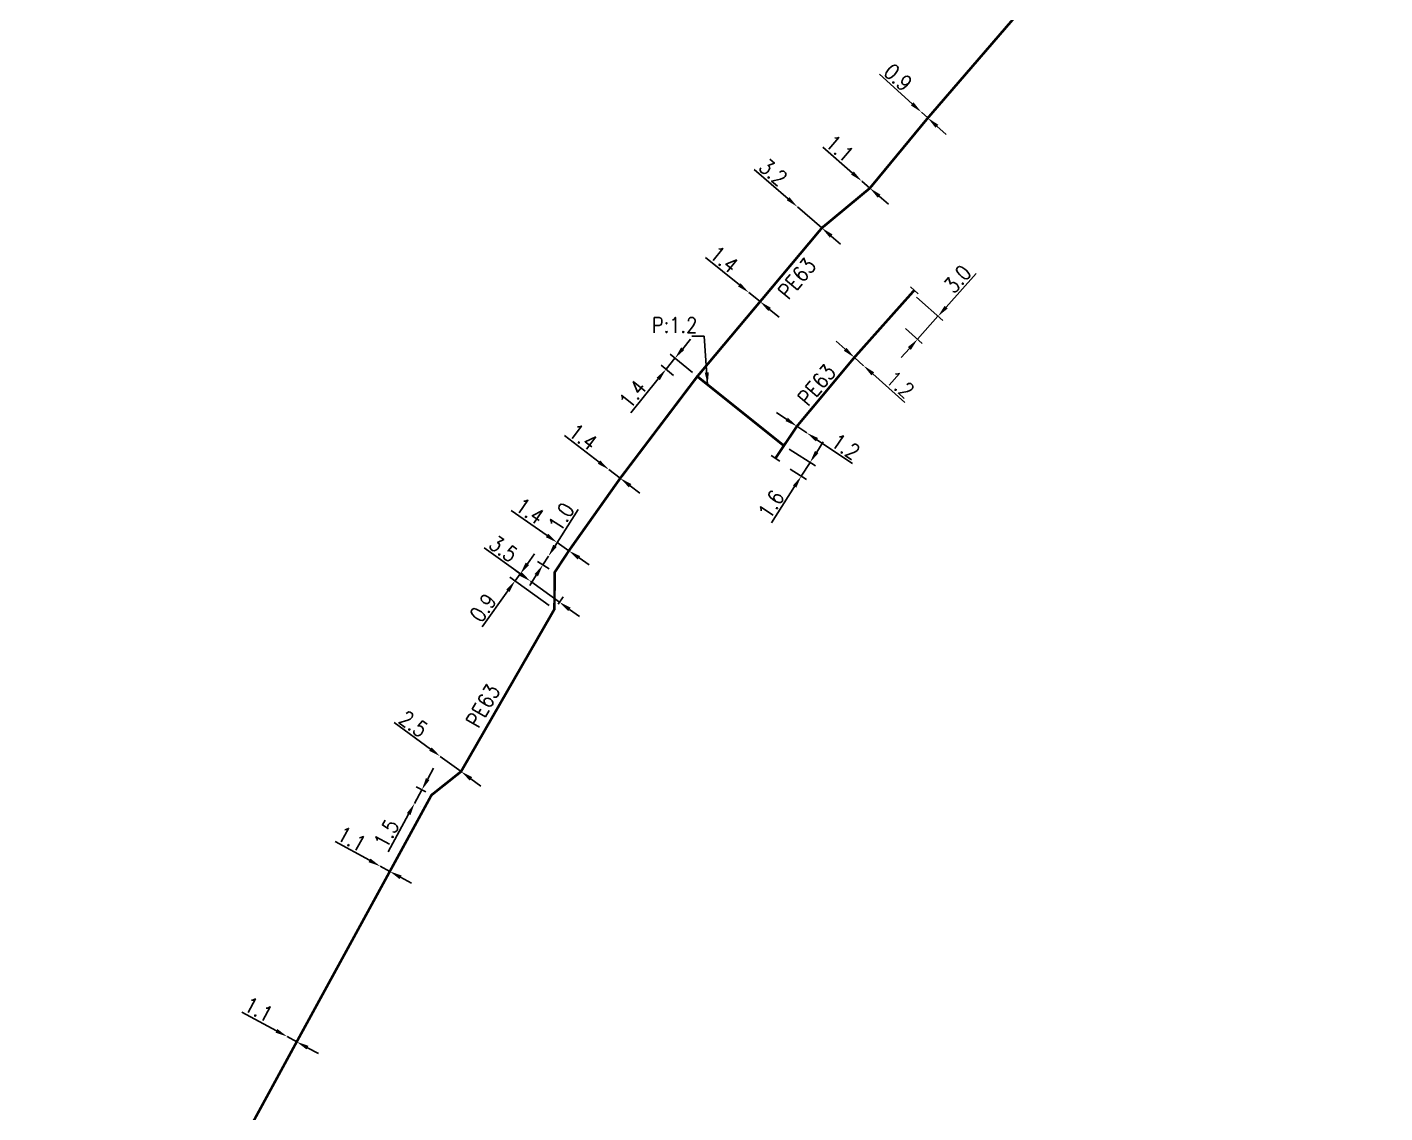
# Model space of a CAD drawing. Header units: millimetres. Extents: x 110000 to 110971, y 128118 to 129006.
# Drawn here: x 110134.2 to 110266.5, y 128793.1 to 128898.9 of the extents above; entities that cross this region are included whole.
import ezdxf
from ezdxf.enums import TextEntityAlignment as Align

# ---------------------------------------------------------------- set-up
doc = ezdxf.new("R2010")
doc.units = ezdxf.units.MM
doc.linetypes.add('L_100_PE', pattern=[14, 10, -1.5, 1, -1.5])
doc.layers.get('0').update_dxf_attribs({"linetype": 'CONTINUOUS'})
doc.layers.add('L_140', color=3, linetype='CONTINUOUS')
doc.layers.add('L_340', color=7, linetype='CONTINUOUS')
doc.styles.get("Standard").update_dxf_attribs({"font": 'romans.shx', "width": 0.85})
doc.dimstyles.get("Standard").update_dxf_attribs({"dimtxt": 1.5, "dimasz": 1.2, "dimexe": 0.625, "dimexo": 0.625, "dimgap": 0.25, "dimtad": 1, "dimdec": 1, "dimzin": 0, "dimdsep": 46, "dimtxsty": 'Standard', "dimcen": -0.5, "dimadec": 0, "dimazin": 0, "dimtfac": 1, "dimtdec": 1, "dimtmove": 0, "dimatfit": 3, "dimfxl": 1, "dimtolj": 1, "dimtzin": 0, "dimarcsym": 0})

# ---------------------------------------------------------------- blocks, each defined once
blk = doc.blocks.new('*D12')
at = {"layer": 'L_140', "color": 0, "linetype": 'Continuous', "lineweight": -2, "transparency": 16777216}
for p, q in [((110220.45, 128891.45), (110217.25, 128894.34)), ((110221.97, 128890.08), (110221.34, 128890.65)), ((110222.86, 128889.27), (110223.75, 128888.47))]:
    blk.add_line(p, q, dxfattribs=at)
at = {"layer": 'L_140', "color": 0, "linetype": 'Continuous', "transparency": 16777216}
for points in [[(110220.58, 128891.6), (110220.31, 128891.31), (110221.34, 128890.65)], [(110222.99, 128889.42), (110222.72, 128889.13), (110221.97, 128890.08)]]:
    blk.add_solid(points, dxfattribs=at)
at = {"layer": 'L_140', "color": 0, "linetype": 'Continuous', "transparency": 16777216, "insert": (110219.07, 128894.04), "char_height": 1.5, "attachment_point": 5, "rotation": 317.8942}
blk.add_mtext('\\A1;0.9', dxfattribs=at)
blk = doc.blocks.new('*D15')
at = {"layer": 'L_140', "color": 0, "linetype": 'Continuous', "lineweight": -2, "transparency": 16777216}
for p, q in [((110158.47, 128801.12), (110155.11, 128802.94)), ((110160.45, 128800.04), (110159.53, 128800.55)), ((110161.51, 128799.47), (110162.56, 128798.9))]:
    blk.add_line(p, q, dxfattribs=at)
at = {"layer": 'L_140', "color": 0, "linetype": 'Continuous', "transparency": 16777216}
for points in [[(110158.57, 128801.29), (110158.38, 128800.94), (110159.53, 128800.55)], [(110161.6, 128799.65), (110161.41, 128799.3), (110160.45, 128800.04)]]:
    blk.add_solid(points, dxfattribs=at)
at = {"layer": 'L_140', "color": 0, "linetype": 'Continuous', "transparency": 16777216, "insert": (110156.74, 128803.2), "char_height": 1.5, "attachment_point": 5, "rotation": 331.4823}
blk.add_mtext('\\A1;1.1', dxfattribs=at)
blk = doc.blocks.new('L_340_07')
at = {"color": 0, "linetype": 'Continuous', "const_width": 0.25, "flags": 128}
blk.add_lwpolyline([(0, 0), (0.35, 0)], dxfattribs=at)
at = {"color": 0, "linetype": 'Continuous', "flags": 128}
blk.add_lwpolyline([(0.35, -0.5), (0.35, 0.5)], dxfattribs=at)
at = {"color": 0, "linetype": 'Continuous', "width": 0.75, "flags": 3}
for tag, p in [('DEF_LEG', (0.72, -3.47)), ('DEF_COUP', (0.72, -5.97)), ('DEF_TYPE', (0.72, -8.47))]:
    blk.add_attdef(tag, text='', height=1.2, dxfattribs=at).set_placement(p, align=Align.MIDDLE)
blk = doc.blocks.new('*D22')
at = {"layer": 'L_140', "color": 0, "linetype": 'Continuous', "lineweight": -2, "transparency": 16777216}
for p, q in [((110214.62, 128884.71), (110211.73, 128887.22)), ((110216.32, 128883.24), (110215.53, 128883.93)), ((110217.23, 128882.46), (110218.14, 128881.67))]:
    blk.add_line(p, q, dxfattribs=at)
at = {"layer": 'L_140', "color": 0, "linetype": 'Continuous', "transparency": 16777216}
for points in [[(110214.75, 128884.86), (110214.49, 128884.56), (110215.53, 128883.93)], [(110217.36, 128882.61), (110217.1, 128882.3), (110216.32, 128883.24)]]:
    blk.add_solid(points, dxfattribs=at)
at = {"layer": 'L_140', "color": 0, "linetype": 'Continuous', "transparency": 16777216, "insert": (110213.38, 128887.11), "char_height": 1.5, "attachment_point": 5, "rotation": 319.109}
blk.add_mtext('\\A1;1.1', dxfattribs=at)
blk = doc.blocks.new('*D23')
at = {"layer": 'L_140', "color": 0, "linetype": 'Continuous', "lineweight": -2, "transparency": 16777216}
for p, q in [((110208.35, 128882.21), (110205.05, 128885.07)), ((110211.64, 128879.36), (110209.26, 128881.42)), ((110212.55, 128878.57), (110213.45, 128877.79))]:
    blk.add_line(p, q, dxfattribs=at)
at = {"layer": 'L_140', "color": 0, "linetype": 'Continuous', "transparency": 16777216}
for points in [[(110208.48, 128882.36), (110208.22, 128882.06), (110209.26, 128881.42)], [(110212.68, 128878.73), (110212.42, 128878.42), (110211.64, 128879.36)]]:
    blk.add_solid(points, dxfattribs=at)
at = {"layer": 'L_140', "color": 0, "linetype": 'Continuous', "transparency": 16777216, "insert": (110206.9, 128884.79), "char_height": 1.5, "attachment_point": 5, "rotation": 319.1108}
blk.add_mtext('\\A1;3.2', dxfattribs=at)
blk = doc.blocks.new('*D24')
at = {"layer": 'L_140', "color": 0, "linetype": 'Continuous', "lineweight": -2, "transparency": 16777216}
for p, q in [((110203.6, 128873.81), (110200.29, 128876.49)), ((110205.62, 128872.18), (110204.53, 128873.06)), ((110206.55, 128871.42), (110207.48, 128870.67))]:
    blk.add_line(p, q, dxfattribs=at)
at = {"layer": 'L_140', "color": 0, "linetype": 'Continuous', "transparency": 16777216}
for points in [[(110203.72, 128873.97), (110203.47, 128873.66), (110204.53, 128873.06)], [(110206.67, 128871.58), (110206.42, 128871.27), (110205.62, 128872.18)]]:
    blk.add_solid(points, dxfattribs=at)
at = {"layer": 'L_140', "color": 0, "linetype": 'Continuous', "transparency": 16777216, "insert": (110202.11, 128876.3), "char_height": 1.5, "attachment_point": 5, "rotation": 320.9939}
blk.add_mtext('\\A1;1.4', dxfattribs=at)
blk = doc.blocks.new('*D25')
at = {"layer": 'L_140', "color": 0, "linetype": 'Continuous', "lineweight": -2, "transparency": 16777216}
for p, q in [((110211.14, 128857.52), (110211.78, 128858.53)), ((110208.47, 128857.81), (110211.02, 128856.18)), ((110208.54, 128855.86), (110210.16, 128854.83)), ((110210.49, 128856.51), (110209.63, 128855.16)), ((110208.98, 128854.15), (110206.73, 128850.62))]:
    blk.add_line(p, q, dxfattribs=at)
at = {"layer": 'L_140', "color": 0, "linetype": 'Continuous', "transparency": 16777216}
for points in [[(110210.97, 128857.63), (110211.31, 128857.42), (110210.49, 128856.51)], [(110208.82, 128854.26), (110209.15, 128854.05), (110209.63, 128855.16)]]:
    blk.add_solid(points, dxfattribs=at)
at = {"layer": 'L_140', "color": 0, "linetype": 'Continuous', "transparency": 16777216, "insert": (110206.69, 128852.42), "char_height": 1.5, "attachment_point": 5, "rotation": 57.4273}
blk.add_mtext('\\A1;1.6', dxfattribs=at)
blk = doc.blocks.new('*D26')
at = {"layer": 'L_140', "color": 0, "linetype": 'Continuous', "lineweight": -2, "transparency": 16777216}
for p, q in [((110208.22, 128860.7), (110207.22, 128861.37)), ((110209.21, 128860.03), (110210.17, 128859.39)), ((110211.16, 128858.72), (110214.64, 128856.39))]:
    blk.add_line(p, q, dxfattribs=at)
at = {"layer": 'L_140', "color": 0, "linetype": 'Continuous', "transparency": 16777216}
for points in [[(110208.33, 128860.87), (110208.1, 128860.54), (110209.21, 128860.03)], [(110211.27, 128858.89), (110211.05, 128858.56), (110210.17, 128859.39)]]:
    blk.add_solid(points, dxfattribs=at)
at = {"layer": 'L_140', "color": 0, "linetype": 'Continuous', "transparency": 16777216, "insert": (110213.96, 128858.05), "char_height": 1.5, "attachment_point": 5, "rotation": 326.0951}
blk.add_mtext('\\A1;1.2', dxfattribs=at)
blk = doc.blocks.new('*D27')
at = {"layer": 'L_140', "color": 0, "linetype": 'Continuous', "lineweight": -2, "transparency": 16777216}
for p, q in [((110213.92, 128867.54), (110213.02, 128868.33)), ((110214.81, 128866.74), (110215.71, 128865.94)), ((110216.6, 128865.14), (110219.73, 128862.35))]:
    blk.add_line(p, q, dxfattribs=at)
at = {"layer": 'L_140', "color": 0, "linetype": 'Continuous', "transparency": 16777216}
for points in [[(110214.05, 128867.68), (110213.78, 128867.39), (110214.81, 128866.74)], [(110216.74, 128865.29), (110216.47, 128864.99), (110215.71, 128865.94)]]:
    blk.add_solid(points, dxfattribs=at)
at = {"layer": 'L_140', "color": 0, "linetype": 'Continuous', "transparency": 16777216, "insert": (110219.28, 128864.1), "char_height": 1.5, "attachment_point": 5, "rotation": 318.3041}
blk.add_mtext('\\A1;1.2', dxfattribs=at)
blk = doc.blocks.new('*D28')
at = {"layer": 'L_140', "color": 0, "linetype": 'Continuous', "lineweight": -2, "transparency": 16777216}
for p, q in [((110198.08, 128867.59), (110198.83, 128868.52)), ((110197.32, 128866.66), (110196.45, 128865.59)), ((110199.02, 128865.28), (110196.84, 128867.05)), ((110197.18, 128864.99), (110195.97, 128865.98)), ((110195.7, 128864.66), (110193.02, 128861.35))]:
    blk.add_line(p, q, dxfattribs=at)
at = {"layer": 'L_140', "color": 0, "linetype": 'Continuous', "transparency": 16777216}
for points in [[(110197.92, 128867.72), (110198.23, 128867.47), (110197.32, 128866.66)], [(110195.54, 128864.78), (110195.85, 128864.53), (110196.45, 128865.59)]]:
    blk.add_solid(points, dxfattribs=at)
at = {"layer": 'L_140', "color": 0, "linetype": 'Continuous', "transparency": 16777216, "insert": (110193.2, 128863.17), "char_height": 1.5, "attachment_point": 5, "rotation": 50.958}
blk.add_mtext('\\A1;1.4', dxfattribs=at)
blk = doc.blocks.new('*D29')
at = {"layer": 'L_340', "color": 0, "linetype": 'Continuous', "lineweight": -2, "transparency": 16777216}
for p, q in [((110223.76, 128871.65), (110226.67, 128874.91)), ((110220.88, 128872.61), (110223.43, 128870.34)), ((110220.96, 128868.51), (110222.96, 128870.75)), ((110219.79, 128869.56), (110221.43, 128868.1)), ((110220.17, 128867.62), (110219.37, 128866.72))]:
    blk.add_line(p, q, dxfattribs=at)
at = {"layer": 'L_340', "color": 0, "linetype": 'Continuous', "transparency": 16777216}
for points in [[(110223.61, 128871.78), (110223.91, 128871.51), (110222.96, 128870.75)], [(110220.02, 128867.75), (110220.32, 128867.48), (110220.96, 128868.51)]]:
    blk.add_solid(points, dxfattribs=at)
at = {"layer": 'L_340', "color": 0, "linetype": 'Continuous', "transparency": 16777216, "insert": (110224.87, 128874.39), "char_height": 1.5, "attachment_point": 5, "rotation": 48.3033}
blk.add_mtext('\\A1;3.0', dxfattribs=at)
blk = doc.blocks.new('*D30')
at = {"layer": 'L_140', "color": 0, "linetype": 'Continuous', "lineweight": -2, "transparency": 16777216}
for p, q in [((110189.92, 128856.54), (110186.54, 128859.12)), ((110191.99, 128854.97), (110190.88, 128855.81)), ((110192.95, 128854.24), (110193.9, 128853.51))]:
    blk.add_line(p, q, dxfattribs=at)
at = {"layer": 'L_140', "color": 0, "linetype": 'Continuous', "transparency": 16777216}
for points in [[(110190.04, 128856.7), (110189.8, 128856.38), (110190.88, 128855.81)], [(110193.07, 128854.4), (110192.83, 128854.08), (110191.99, 128854.97)]]:
    blk.add_solid(points, dxfattribs=at)
at = {"layer": 'L_140', "color": 0, "linetype": 'Continuous', "transparency": 16777216, "insert": (110188.36, 128858.99), "char_height": 1.5, "attachment_point": 5, "rotation": 322.7276}
blk.add_mtext('\\A1;1.4', dxfattribs=at)
blk = doc.blocks.new('*D31')
at = {"layer": 'L_140', "color": 0, "linetype": 'Continuous', "lineweight": -2, "transparency": 16777216}
for p, q in [((110184.85, 128849.39), (110181.37, 128851.82)), ((110186.98, 128847.9), (110185.84, 128848.7)), ((110187.97, 128847.21), (110188.95, 128846.53))]:
    blk.add_line(p, q, dxfattribs=at)
at = {"layer": 'L_140', "color": 0, "linetype": 'Continuous', "transparency": 16777216}
for points in [[(110184.97, 128849.55), (110184.74, 128849.22), (110185.84, 128848.7)], [(110188.08, 128847.38), (110187.85, 128847.05), (110186.98, 128847.9)]]:
    blk.add_solid(points, dxfattribs=at)
at = {"layer": 'L_140', "color": 0, "linetype": 'Continuous', "transparency": 16777216, "insert": (110183.19, 128851.77), "char_height": 1.5, "attachment_point": 5, "rotation": 325.0925}
blk.add_mtext('\\A1;1.4', dxfattribs=at)
blk = doc.blocks.new('*D32')
at = {"layer": 'L_140', "color": 0, "linetype": 'Continuous', "lineweight": -2, "transparency": 16777216}
for p, q in [((110185.63, 128848.38), (110187.89, 128851.92)), ((110185.07, 128846.13), (110183.92, 128846.87)), ((110184.45, 128846.53), (110184.99, 128847.37)), ((110183.8, 128845.52), (110183.16, 128844.51))]:
    blk.add_line(p, q, dxfattribs=at)
at = {"layer": 'L_140', "color": 0, "linetype": 'Continuous', "transparency": 16777216}
for points in [[(110185.46, 128848.49), (110185.8, 128848.28), (110184.99, 128847.37)], [(110183.64, 128845.63), (110183.97, 128845.41), (110184.45, 128846.53)]]:
    blk.add_solid(points, dxfattribs=at)
at = {"layer": 'L_140', "color": 0, "linetype": 'Continuous', "transparency": 16777216, "insert": (110186.24, 128851.19), "char_height": 1.5, "attachment_point": 5, "rotation": 57.4569}
blk.add_mtext('\\A1;1.0', dxfattribs=at)
blk = doc.blocks.new('*D33')
at = {"layer": 'L_140', "color": 0, "linetype": 'Continuous', "lineweight": -2, "transparency": 16777216}
for p, q in [((110182.94, 128846.63), (110183.64, 128847.6)), ((110185.06, 128842.57), (110181.23, 128845.33)), ((110182.72, 128845.31), (110181.73, 128846.02)), ((110182.24, 128845.66), (110181.74, 128844.97)), ((110181.04, 128844), (110178.52, 128840.5))]:
    blk.add_line(p, q, dxfattribs=at)
at = {"layer": 'L_140', "color": 0, "linetype": 'Continuous', "transparency": 16777216}
for points in [[(110182.78, 128846.75), (110183.1, 128846.51), (110182.24, 128845.66)], [(110180.88, 128844.11), (110181.2, 128843.88), (110181.74, 128844.97)]]:
    blk.add_solid(points, dxfattribs=at)
at = {"layer": 'L_140', "color": 0, "linetype": 'Continuous', "transparency": 16777216, "insert": (110178.62, 128842.35), "char_height": 1.5, "attachment_point": 5, "rotation": 54.1646}
blk.add_mtext('\\A1;0.9', dxfattribs=at)
blk = doc.blocks.new('*D34')
at = {"layer": 'L_140', "color": 0, "linetype": 'Continuous', "lineweight": -2, "transparency": 16777216}
for p, q in [((110182.26, 128845.64), (110178.71, 128848.2)), ((110186.07, 128842.89), (110183.23, 128844.94)), ((110185.94, 128842.71), (110186.43, 128843.4)), ((110187.04, 128842.19), (110188.01, 128841.49))]:
    blk.add_line(p, q, dxfattribs=at)
at = {"layer": 'L_140', "color": 0, "linetype": 'Continuous', "transparency": 16777216}
for points in [[(110182.38, 128845.81), (110182.14, 128845.48), (110183.23, 128844.94)], [(110187.16, 128842.35), (110186.92, 128842.03), (110186.07, 128842.89)]]:
    blk.add_solid(points, dxfattribs=at)
at = {"layer": 'L_140', "color": 0, "linetype": 'Continuous', "transparency": 16777216, "insert": (110180.59, 128848.09), "char_height": 1.5, "attachment_point": 5, "rotation": 324.1646}
blk.add_mtext('\\A1;3.5', dxfattribs=at)
blk = doc.blocks.new('*D13')
at = {"layer": 'L_140', "color": 0, "linetype": 'Continuous', "lineweight": -2, "transparency": 16777216}
for p, q in [((110173.23, 128825.66), (110173.8, 128826.71)), ((110172.65, 128824.6), (110171.94, 128823.28)), ((110173.04, 128824.39), (110172.11, 128824.9)), ((110172.49, 128822.99), (110172.49, 128822.99)), ((110171.36, 128822.23), (110169.36, 128818.55))]:
    blk.add_line(p, q, dxfattribs=at)
at = {"layer": 'L_140', "color": 0, "linetype": 'Continuous', "transparency": 16777216}
for points in [[(110173.05, 128825.75), (110173.4, 128825.56), (110172.65, 128824.6)], [(110171.19, 128822.33), (110171.54, 128822.13), (110171.94, 128823.28)]]:
    blk.add_solid(points, dxfattribs=at)
at = {"layer": 'L_140', "color": 0, "linetype": 'Continuous', "transparency": 16777216, "insert": (110169.2, 128820.34), "char_height": 1.5, "attachment_point": 5, "rotation": 61.4531}
blk.add_mtext('\\A1;1.5', dxfattribs=at)
blk = doc.blocks.new('*D14')
at = {"layer": 'L_140', "color": 0, "linetype": 'Continuous', "lineweight": -2, "transparency": 16777216}
for p, q in [((110167.55, 128817.73), (110164.19, 128819.56)), ((110169.53, 128816.65), (110168.6, 128817.15)), ((110170.58, 128816.08), (110171.63, 128815.51))]:
    blk.add_line(p, q, dxfattribs=at)
at = {"layer": 'L_140', "color": 0, "linetype": 'Continuous', "transparency": 16777216}
for points in [[(110167.64, 128817.9), (110167.45, 128817.55), (110168.6, 128817.15)], [(110170.68, 128816.25), (110170.48, 128815.9), (110169.53, 128816.65)]]:
    blk.add_solid(points, dxfattribs=at)
at = {"layer": 'L_140', "color": 0, "linetype": 'Continuous', "transparency": 16777216, "insert": (110165.82, 128819.81), "char_height": 1.5, "attachment_point": 5, "rotation": 331.4526}
blk.add_mtext('\\A1;1.1', dxfattribs=at)
blk = doc.blocks.new('*D35')
at = {"layer": 'L_140', "color": 0, "linetype": 'Continuous', "lineweight": -2, "transparency": 16777216}
for p, q in [((110173.48, 128828.57), (110169.96, 128831.16)), ((110176.47, 128826.38), (110174.45, 128827.86)), ((110177.43, 128825.67), (110178.4, 128824.96))]:
    blk.add_line(p, q, dxfattribs=at)
at = {"layer": 'L_140', "color": 0, "linetype": 'Continuous', "transparency": 16777216}
for points in [[(110173.6, 128828.73), (110173.37, 128828.41), (110174.45, 128827.86)], [(110177.55, 128825.84), (110177.32, 128825.51), (110176.47, 128826.38)]]:
    blk.add_solid(points, dxfattribs=at)
at = {"layer": 'L_140', "color": 0, "linetype": 'Continuous', "transparency": 16777216, "insert": (110171.83, 128831.03), "char_height": 1.5, "attachment_point": 5, "rotation": 323.7353}
blk.add_mtext('\\A1;2.5', dxfattribs=at)

msp = doc.modelspace()

# ---------------------------------------------------------------- linework, layer by layer
at = {"layer": 'L_140', "linetype": 'L_100_PE', "const_width": 0.25, "flags": 128}
for points in [[(110134.3, 128753.44), (110143.84, 128769.88), (110146.32, 128774.33), (110151.75, 128784.06), (110160.45, 128800.04), (110169.53, 128816.65), (110173.59, 128824.09), (110176.47, 128826.38), (110185.57, 128842.2), (110185.6, 128845.8), (110186.98, 128847.9), (110191.99, 128854.97), (110199.5, 128864.89), (110205.62, 128872.18), (110211.64, 128879.36), (110216.32, 128883.24), (110221.97, 128890.08), (110235.94, 128906.26), (110240.59, 128912.27), (110243.81, 128917), (110256.79, 128932.66), (110257.55, 128933.58), (110257.55, 128933.58), (110257.92, 128934.01), (110265.46, 128942.82), (110266.39, 128943.92)], [(110220.41, 128873.02), (110218.41, 128870.78), (110214.81, 128866.74), (110209.21, 128860.03), (110207.94, 128858.14), (110207.31, 128857.2)], [(110207.94, 128858.14), (110199.5, 128864.89)]]:
    msp.add_lwpolyline(points, dxfattribs=at)

# ---------------------------------------------------------------- block references
at = {"layer": 'L_340'}
for p, rotation in [((110220.41, 128873.02), 48.30326590462301), ((110207.31, 128857.2), 236.0950624434946)]:
    msp.add_blockref('L_340_07', p, dxfattribs=dict(at, rotation=rotation))

# ---------------------------------------------------------------- texts
at = {"layer": 'L_140', "linetype": 'Continuous', "width": 0.85}
for rotation, p in [(50.0123, (110208.38, 128872.28)), (50.0123, (110210.31, 128861.9)), (60.0784, (110178.17, 128830.52))]:
    msp.add_text('PE63', height=1.5, rotation=rotation, dxfattribs=at).set_placement(p)
at = {"layer": 'L_140', "linetype": 'Continuous', "insert": (110199.5, 128869.15), "char_height": 1.5, "attachment_point": 9}
msp.add_mtext('\\A1;P:1.2', dxfattribs=at)

# ---------------------------------------------------------------- dimensions: what is measured, and where the dimension line sits
at = {"layer": 'L_140', "linetype": 'Continuous'}
for base, p1, p2, angle, picture, middle in [((110221.34, 128890.65), (110221.97, 128890.08), (110221.34, 128890.65), 317.8942, '*D12', (110218.4, 128893.3)), ((110215.53, 128883.93), (110216.32, 128883.24), (110215.53, 128883.93), 319.109, '*D22', (110212.72, 128886.36)), ((110209.26, 128881.42), (110211.64, 128879.36), (110209.26, 128881.42), 319.1108, '*D23', (110206.25, 128884.03)), ((110204.53, 128873.06), (110205.62, 128872.18), (110204.53, 128873.06), 320.9939, '*D24', (110201.48, 128875.53)), ((110196.45, 128865.59), (110199.5, 128864.89), (110197.67, 128864.6), 50.958, '*D28', (110193.98, 128862.54)), ((110215.71, 128865.94), (110214.81, 128866.74), (110215.71, 128865.94), 138.3041, '*D27', (110218.62, 128863.35)), ((110210.17, 128859.39), (110209.21, 128860.03), (110210.17, 128859.39), 146.0951, '*D26', (110213.4, 128857.22)), ((110190.88, 128855.81), (110191.99, 128854.97), (110190.88, 128855.81), 322.7276, '*D30', (110187.75, 128858.19)), ((110209.63, 128855.16), (110207.94, 128858.14), (110208.02, 128856.19), 57.4273, '*D25', (110207.53, 128851.88)), ((110185.84, 128848.7), (110186.98, 128847.9), (110185.84, 128848.7), 325.0925, '*D31', (110182.62, 128850.95)), ((110184.99, 128847.37), (110185.6, 128845.8), (110184.99, 128847.37), 237.4569, '*D32', (110187.08, 128850.66)), ((110183.23, 128844.94), (110185.57, 128842.2), (110183.23, 128844.94), 324.1646, '*D34', (110180, 128847.27)), ((110182.239079, 128845.657803), (110185.571391, 128842.202856), (110183.231575, 128844.941059), 234.164566, '*D33', (110179.425739, 128841.762091)), ((110174.45, 128827.86), (110176.47, 128826.38), (110174.45, 128827.86), 323.7353, '*D35', (110171.24, 128830.22)), ((110171.94, 128823.28), (110173.59, 128824.09), (110171.94, 128823.28), 61.4531, '*D13', (110170.08, 128819.86)), ((110168.6, 128817.15), (110169.53, 128816.65), (110168.6, 128817.15), 331.4526, '*D14', (110165.34, 128818.93)), ((110159.53, 128800.55), (110160.45, 128800.04), (110159.53, 128800.55), 331.4823, '*D15', (110156.27, 128802.32))]:
    dim = msp.add_linear_dim(base=base, p1=p1, p2=p2, angle=angle, dimstyle='Standard', override={"dimatfit": 0}, dxfattribs=at)
    dim.commit()
    dim.dimension.update_dxf_attribs({"geometry": picture, "text_midpoint": middle, "dimtype": 160})
at = {"layer": 'L_340', "linetype": 'Continuous'}
dim = msp.add_linear_dim(base=(110220.96, 128868.51), p1=(110220.41, 128873.02), p2=(110219.32, 128869.98), angle=48.3033, dimstyle='Standard', override={"dimatfit": 0}, dxfattribs=at)
dim.commit()
dim.dimension.update_dxf_attribs({"geometry": '*D29', "text_midpoint": (110225.61, 128873.73), "dimtype": 160})

# ---------------------------------------------------------------- leaders
at = {"layer": 'L_140', "linetype": 'Continuous'}
msp.add_leader([(110200.51, 128864.08), (110200.17, 128868.81), (110198.97, 128868.81)], dimstyle='Standard', override={"dimatfit": 0}, dxfattribs=at)

doc.saveas('drawing.dxf')
